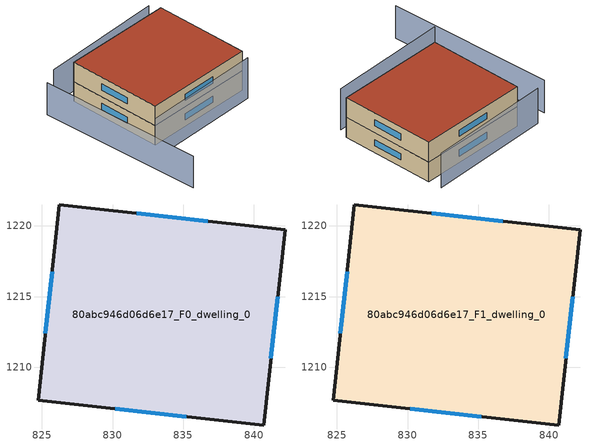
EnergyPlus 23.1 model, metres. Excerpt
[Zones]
80abc946d06d6e17_F0_dwelling_0
 floor ground (EU_floor_Construction): 842.2,1219.73 840.69,1205.91 824.73,1207.66 826.25,1221.49 z0
 wall outside (EU_wall_Construction): 840.69,1205.91 842.2,1219.73 826.25,1221.49 824.73,1207.66 840.69,1205.91 z0:3
 window (EU_Window_Construction): 841.21,1210.64 841.68,1215 / 830.19,1207.06 835.22,1206.51 / 825.73,1216.75 825.25,1212.39 / 836.74,1220.33 831.71,1220.89 z1.03:1.97
80abc946d06d6e17_F1_dwelling_0
 floor to 80abc946d06d6e17_F0_dwelling_0 (EU_floor_Construction): 842.2,1219.73 840.69,1205.91 824.73,1207.66 826.25,1221.49 z3
 wall outside (EU_wall_Construction): 840.69,1205.91 842.2,1219.73 826.25,1221.49 824.73,1207.66 840.69,1205.91 z3:6
 window (EU_Window_Construction): 841.21,1210.64 841.68,1215 / 830.19,1207.06 835.22,1206.51 / 825.73,1216.75 825.25,1212.39 / 836.74,1220.33 831.71,1220.89 z4.03:4.97
 roof outside (EU_roof_Construction): 840.69,1205.91 842.2,1219.73 826.25,1221.49 824.73,1207.66 z6
shading: 822.33,1205.87 839.77,1204.39 z0:6.2; 821.91,1222.42 820.15,1198.33 z0:4.9; 842.34,1221.76 824.24,1223.13 z0:5.3
[Building]
EU S2 Campaign: North Axis=0; Terrain=City; Solar Distribution=FullExterior
[Site:Location]
Cape.Town.Intl.AP: Latitude=-33.965; Longitude=18.602; Time Zone=2; Elevation=46
[SizingPeriod:WeatherFileDays]
AnnualSizingPeriod: Begin Month=1; Begin Day of Month=1; End Month=12; End Day of Month=31; Day of Week for Start Day=Monday; Use Weather File Daylight Saving Period=No; Use Weather File Rain and Snow Indicators=No
[MATERIAL]
EU_InternalMass_Material: Roughness=MediumRough; Thickness=0.1; Conductivity=1; Density=1800; Specific Heat=900; Thermal Absorptance=0.9; Solar Absorptance=0.7; Visible Absorptance=0.7
[MATERIAL:NOMASS] Roughness=MediumRough; Thermal Absorptance=0.9; Solar Absorptance=0.7; Visible Absorptance=0.7
Name | Thermal Resistance
EU_wall_NoMass | 0.493876
EU_roof_NoMass | 0.449382
EU_floor_NoMass | 1.25
[WINDOWMATERIAL:SIMPLEGLAZINGSYSTEM]
EU_Window_SimpleGlazing: UFactor=4.4; Solar Heat Gain Coefficient=0.85; Visible Transmittance=0.85
[CONSTRUCTION]
EU_wall_Construction: EU_wall_NoMass
EU_roof_Construction: EU_roof_NoMass
EU_floor_Construction: EU_floor_NoMass
EU_Window_Construction: EU_Window_SimpleGlazing
EU_InternalMass_Construction: EU_InternalMass_Material
[ZONE] Type=1; Multiplier=1; Ceiling Height=autocalculate; Volume=669.789; Floor Area=autocalculate; Part of Total Floor Area=Yes
80abc946d06d6e17_F0_dwelling_0; 80abc946d06d6e17_F1_dwelling_0
[INTERNALMASS] Construction=EU_InternalMass_Construction; Surface Area=223.263
Name | Zone or ZoneList
80abc946d06d6e17_F0_dwelling_0_EU_InternalMass | 80abc946d06d6e17_F0_dwelling_0
80abc946d06d6e17_F1_dwelling_0_EU_InternalMass | 80abc946d06d6e17_F1_dwelling_0
[OTHEREQUIPMENT] Fuel Type=Electricity; Design Level Calculation Method=Watts/Area; Power per Zone Floor Area=1; Fraction Latent=0; Fraction Radiant=0; Fraction Lost=0; Carbon Dioxide Generation Rate=0; EndUse Subcategory=EU_Step8_InternalGains
Name | Zone or ZoneList or Space or SpaceList | Schedule
EU_Step8_InternalGain_80abc946d06d6e17_F0_dwelling_0_f000 | 80abc946d06d6e17_F0_dwelling_0 | EU_Step8_GainSchedule_80abc946d06d6e17_F0_dwelling_0_f000
EU_Step8_InternalGain_80abc946d06d6e17_F1_dwelling_0_f000 | 80abc946d06d6e17_F1_dwelling_0 | EU_Step8_GainSchedule_80abc946d06d6e17_F1_dwelling_0_f000
[ZONEVENTILATION:DESIGNFLOWRATE] Schedule=EU_AlwaysOn; Design Flow Rate Calculation Method=AirChanges/Hour; Air Changes per Hour=0.64; Ventilation Type=Natural; Fan Pressure Rise=0; Fan Total Efficiency=1; Constant Term Coefficient=1; Temperature Term Coefficient=0; Velocity Term Coefficient=0; Velocity Squared Term Coefficient=0; Minimum Indoor Temperature=-100; Maximum Indoor Temperature=100; Delta Temperature=-100; Minimum Outdoor Temperature=-100; Maximum Outdoor Temperature=100; Maximum Wind Speed=40
Name | Zone or ZoneList or Space or SpaceList
EU_ConstantAir_80abc946d06d6e17_F0_dwelling_0 | 80abc946d06d6e17_F0_dwelling_0
EU_ConstantAir_80abc946d06d6e17_F1_dwelling_0 | 80abc946d06d6e17_F1_dwelling_0
[HVACTEMPLATE:THERMOSTAT] Constant Heating Setpoint=20; Constant Cooling Setpoint=50
EU_HeatOnly_80abc946d06d6e17_F0_dwelling_0; EU_HeatOnly_80abc946d06d6e17_F1_dwelling_0
[HVACTEMPLATE:ZONE:IDEALLOADSAIRSYSTEM] System Availability Schedule=EU_AlwaysOn; Maximum Heating Supply Air Temperature=50; Minimum Cooling Supply Air Temperature=13; Maximum Heating Supply Air Humidity Ratio=0.0156; Minimum Cooling Supply Air Humidity Ratio=0.0077; Heating Limit=NoLimit; Cooling Limit=NoLimit; Heating Availability Schedule=EU_AlwaysOn; Cooling Availability Schedule=EU_CoolingOff; Dehumidification Control Type=ConstantSensibleHeatRatio; Cooling Sensible Heat Ratio=0.7; Dehumidification Setpoint=60; Humidification Control Type=None; Humidification Setpoint=30; Outdoor Air Method=None; Outdoor Air Flow Rate per Person=0.00944; Outdoor Air Flow Rate per Zone Floor Area=0; Outdoor Air Flow Rate per Zone=0; Demand Controlled Ventilation Type=None; Outdoor Air Economizer Type=NoEconomizer; Heat Recovery Type=None; Sensible Heat Recovery Effectiveness=0.7; Latent Heat Recovery Effectiveness=0.65
Name | Template Thermostat
80abc946d06d6e17_F0_dwelling_0 | EU_HeatOnly_80abc946d06d6e17_F0_dwelling_0
80abc946d06d6e17_F1_dwelling_0 | EU_HeatOnly_80abc946d06d6e17_F1_dwelling_0
[SIZING:ZONE] Zone Cooling Design Supply Air Temperature Input Method=SupplyAirTemperature; Zone Cooling Design Supply Air Temperature=13; Zone Heating Design Supply Air Temperature Input Method=SupplyAirTemperature; Zone Heating Design Supply Air Temperature=50; Zone Cooling Design Supply Air Humidity Ratio=0.008; Zone Heating Design Supply Air Humidity Ratio=0.008; Cooling Design Air Flow Method=DesignDay; Cooling Design Air Flow Rate=0; Cooling Minimum Air Flow per Zone Floor Area=0.000762; Cooling Minimum Air Flow=0; Cooling Minimum Air Flow Fraction=0.2; Heating Design Air Flow Method=DesignDay; Heating Design Air Flow Rate=0; Heating Maximum Air Flow per Zone Floor Area=0.002032; Heating Maximum Air Flow=0.141576; Heating Maximum Air Flow Fraction=0.3; Account for Dedicated Outdoor Air System=No; Dedicated Outdoor Air System Control Strategy=NeutralSupplyAir; Dedicated Outdoor Air Low Setpoint Temperature for Design=autosize; Dedicated Outdoor Air High Setpoint Temperature for Design=autosize; Zone Load Sizing Method=Sensible Load Only No Latent Load; Zone Latent Cooling Design Supply Air Humidity Ratio Input Method=HumidityRatioDifference; Zone Cooling Design Supply Air Humidity Ratio Difference=0.005; Zone Latent Heating Design Supply Air Humidity Ratio Input Method=HumidityRatioDifference; Zone Humidification Design Supply Air Humidity Ratio Difference=0.005
80abc946d06d6e17_F0_dwelling_0; 80abc946d06d6e17_F1_dwelling_0
[SCHEDULE:CONSTANT]
Name | Hourly Value
EU_AlwaysOn | 1
EU_CoolingOff | 0
[SCHEDULE:FILE] Column Number=1; Rows to Skip at Top=0; Number of Hours of Data=8760; Column Separator=Comma; Interpolate to Timestep=No; Minutes per Item=60; Adjust Schedule for Daylight Savings=Yes
Name | File
EU_Step8_GainSchedule_80abc946d06d6e17_F0_dwelling_0_f000 | ../../schedules/80abc946d06d6e17/80abc946d06d6e17_F0_dwelling_0_f000_gain.csv
EU_Step8_GainSchedule_80abc946d06d6e17_F1_dwelling_0_f000 | ../../schedules/80abc946d06d6e17/80abc946d06d6e17_F1_dwelling_0_f000_gain.csv
